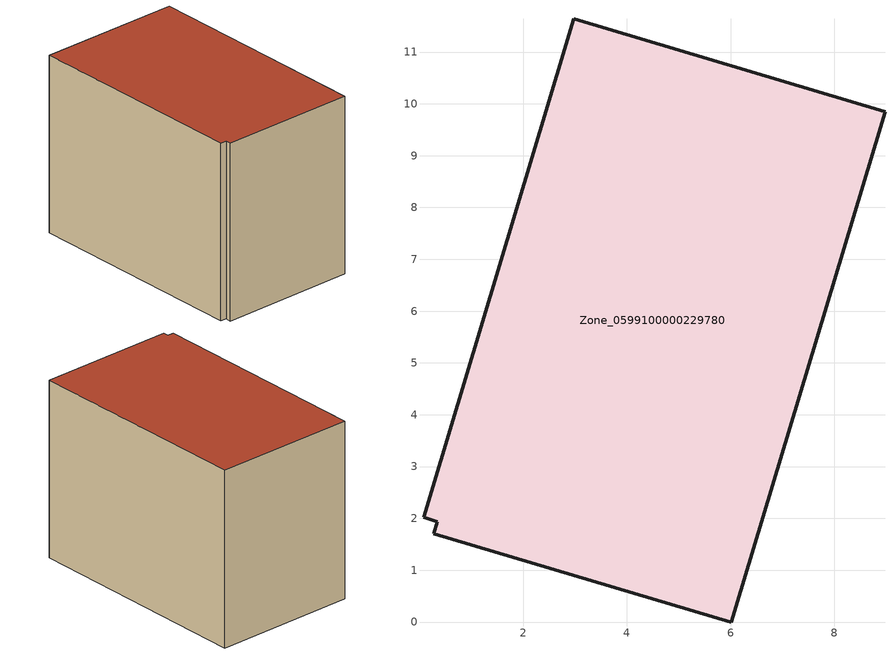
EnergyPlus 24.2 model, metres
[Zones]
Zone_0599100000229780
 floor ground (C_G): 0.34,1.94 0.07,2.02 2.97,11.64 8.98,9.85 6.01,0 0.27,1.7 z0.59
 wall outside (C_F): 6.01,0 8.98,9.85 2.97,11.64 0.07,2.02 0.34,1.94 0.27,1.7 6.01,0 z0.59:8.37
 roof outside (C_R): 0.34,1.94 0.27,1.7 6.01,0 8.98,9.85 2.97,11.64 0.07,2.02 z8.37
[BUILDING]
Pand.0599100000229780: North Axis=0; Terrain=City; Loads Convergence Tolerance Value=0.04; Temperature Convergence Tolerance Value=0.4; Solar Distribution=FullExterior; Maximum Number of Warmup Days=25; Minimum Number of Warmup Days=1
[Site:Location]
Rotterdam.The.Hague.AP_ZH_NLD Design_Conditions: Latitude=51.96; Longitude=4.45; Time Zone=1; Elevation=-4.5
[SITE:GROUNDTEMPERATURE:BUILDINGSURFACE]
18, 18, 18, 18, 18, 18, 18, 18, 18, 18, 18, 18
[MATERIAL] Thermal Absorptance=0.9; Solar Absorptance=0.7; Visible Absorptance=0.7
Name | Roughness | Thickness | Conductivity | Density | Specific Heat
G.TI.1965-1974 | MediumSmooth | 0.15 | 0.882353 | 540 | 1210
F.TI.1965-1974 | Rough | 0.3 | 0.697674 | 1920 | 840
R.TI.1965-1974 | MediumRough | 0.2 | 0.232558 | 1500 | 1000
[CONSTRUCTION]
C_G: G.TI.1965-1974
C_F: F.TI.1965-1974
C_R: R.TI.1965-1974
[ZONE]
Zone_0599100000229780: Type=1; Multiplier=1; Ceiling Height=Autocalculate; Volume=Autocalculate; Floor Area=autocalculate; Part of Total Floor Area=Yes
[ZONEINFILTRATION:DESIGNFLOWRATE]
Infil_Zone_0599100000229780: Zone or ZoneList or Space or SpaceList=Zone_0599100000229780; Schedule=AlwaysOn; Design Flow Rate Calculation Method=Flow/Area; Flow Rate per Floor Area=0.003; Constant Term Coefficient=1; Temperature Term Coefficient=0; Velocity Term Coefficient=0; Velocity Squared Term Coefficient=0
[HVACTEMPLATE:ZONE:IDEALLOADSAIRSYSTEM]
Zone_0599100000229780: Maximum Heating Supply Air Temperature=50; Minimum Cooling Supply Air Temperature=13; Maximum Heating Supply Air Humidity Ratio=0.0156; Minimum Cooling Supply Air Humidity Ratio=0.0077; Heating Limit=NoLimit; Cooling Limit=NoLimit; Dehumidification Control Type=ConstantSensibleHeatRatio; Cooling Sensible Heat Ratio=0.7; Dehumidification Setpoint=60; Humidification Control Type=None; Humidification Setpoint=30; Outdoor Air Method=None; Outdoor Air Flow Rate per Person=0.00944; Outdoor Air Flow Rate per Zone Floor Area=0; Outdoor Air Flow Rate per Zone=0; Demand Controlled Ventilation Type=None; Outdoor Air Economizer Type=NoEconomizer; Heat Recovery Type=None; Sensible Heat Recovery Effectiveness=0.7; Latent Heat Recovery Effectiveness=0.65
[ZONECONTROL:THERMOSTAT]
ThermostatControl_Zone_0599100000229780: Zone or ZoneList=Zone_0599100000229780; Control Type Schedule=DualSetpointControlType; Control 1=Thermostat_Zone_0599100000229780; Temperature Difference Between Cutout And Setpoint=0
[THERMOSTATSETPOINT:DUALSETPOINT]
Thermostat_Zone_0599100000229780: Heating Setpoint Temperature Schedule=HeatingSetpoint_Zone_0599100000229780; Cooling Setpoint Temperature Schedule=CoolingSetpoint_Zone_0599100000229780
[SCHEDULE:COMPACT]
HeatingSetpoint_Zone_0599100000229780: Through: 12/31, For: AllDays, Until: 24:00, 21
CoolingSetpoint_Zone_0599100000229780: Through: 12/31, For: AllDays, Until: 24:00, 24
DualSetpointControlType: Through: 12/31, For: AllDays, Until: 24:00, 4
AlwaysOn: Through: 12/31, For: AllDays, Until: 24:00, 1
